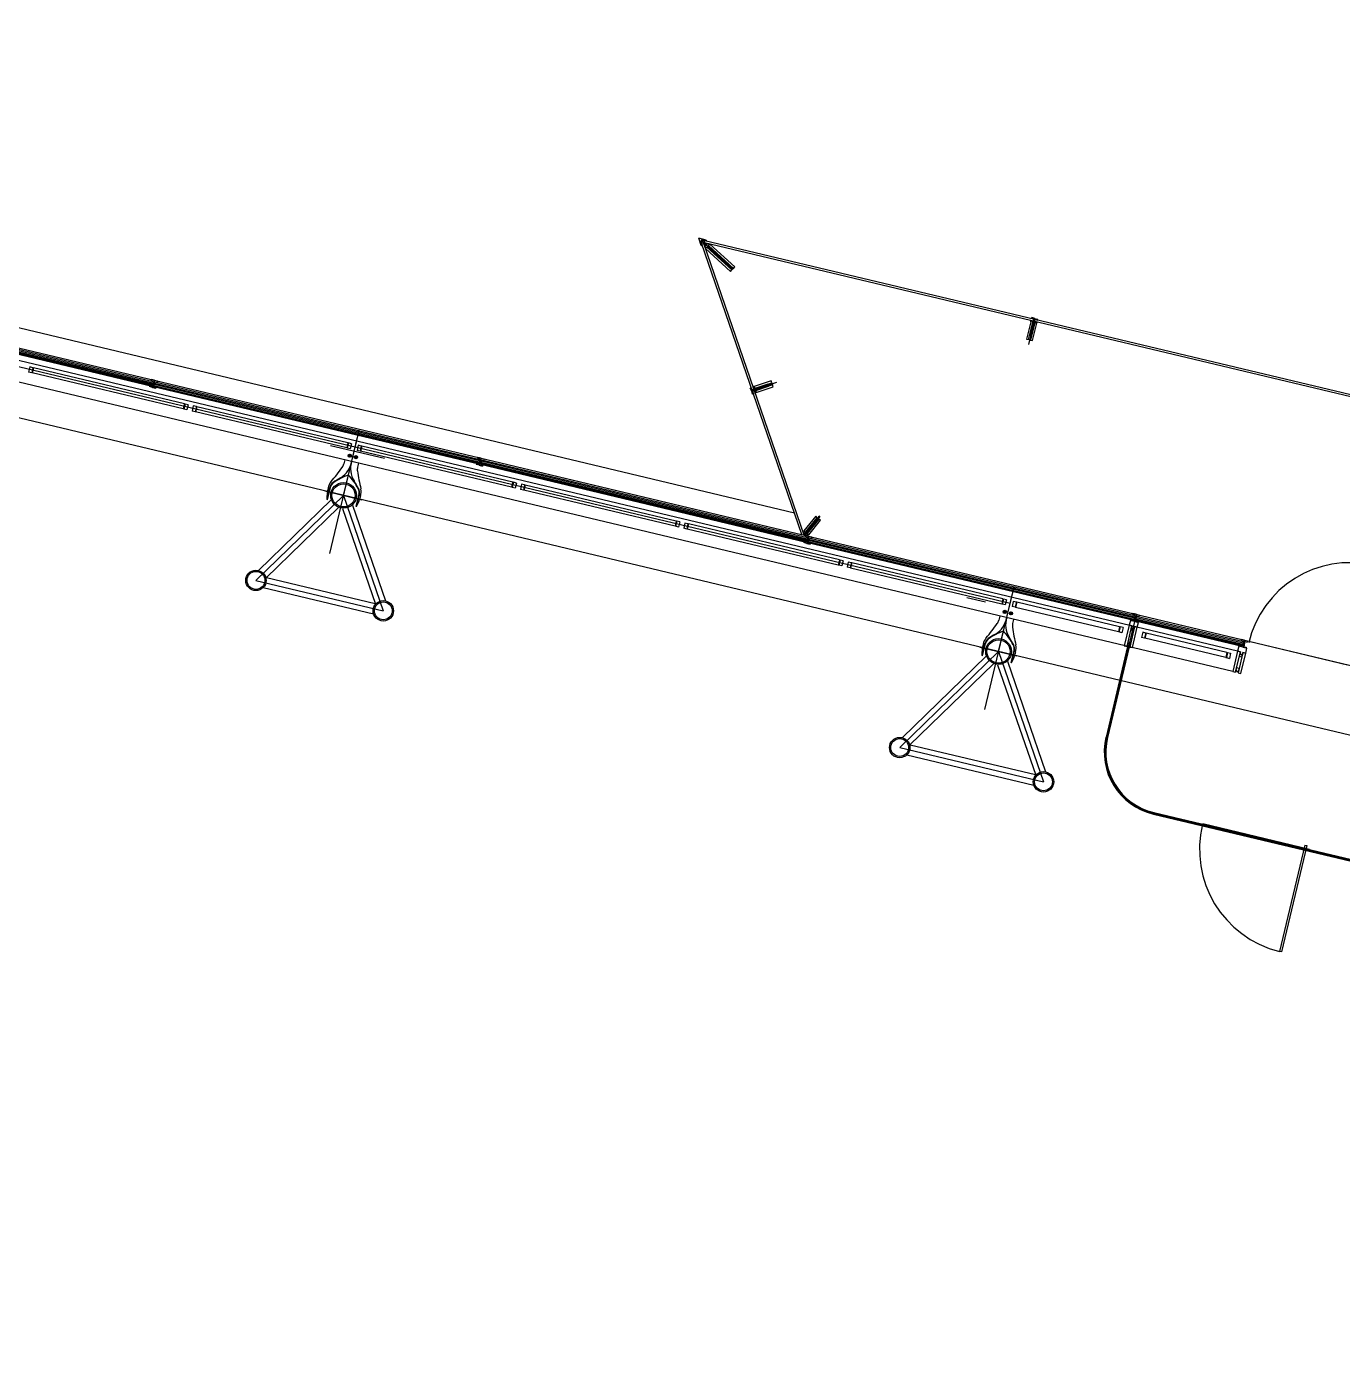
# Model space of a CAD drawing. Extents: x 809434 to 809707, y 818708 to 819364.
# Drawn here: x 809446.16 to 809458.65, y 819351.45 to 819364.15 of the extents above; entities that cross this region are included whole.
import ezdxf

# ---------------------------------------------------------------- set-up
doc = ezdxf.new("R2010")
doc.units = 0
for name, color, linetype in [('MAJ081__', 7, 'Continuous'), ('MAJ202__', 7, 'Continuous'), ('MAJ325__', 7, 'Continuous'), ('MAJ630_1', 7, 'Continuous'), ('MAJ630__', 7, 'Continuous'), ('MAJ640__', 7, 'Continuous'), ('MAJ640__1', 7, 'Continuous'), ('MAJ655__', 7, 'Continuous'), ('MMH040_B', 7, 'Continuous'), ('MMH053__', 7, 'Continuous'), ('MMH291__', 7, 'Continuous'), ('MMH292_C', 7, 'Continuous'), ('MMH294_S', 7, 'Continuous')]:
    doc.layers.add(name, color=color, linetype=linetype)

msp = doc.modelspace()

# ---------------------------------------------------------------- linework, layer by layer
at = {"layer": 'MAJ081__'}
for p, q in [((809452.566, 819362.071), (809452.542, 819362.14)), ((809452.613, 819362.123), (809452.542, 819362.14)), ((809452.605, 819362.076), (809452.561, 819362.116)), ((809452.572, 819362.084), (809452.561, 819362.116)), ((809452.566, 819362.071), (809452.575, 819362.074)), ((809452.612, 819362.083), (809452.567, 819362.124)), ((809452.601, 819362.116), (809452.567, 819362.124)), ((809453.522, 819359.324), (809452.569, 819362.093)), ((809452.59, 819362.09), (809452.572, 819362.084)), ((809453.544, 819359.318), (809452.59, 819362.09)), ((809452.597, 819362.097), (809452.601, 819362.116)), ((809461.997, 819359.855), (809452.597, 819362.097)), ((809462.012, 819359.872), (809452.601, 819362.116)), ((809452.608, 819362.069), (809452.605, 819362.076)), ((809452.613, 819362.123), (809452.611, 819362.113)), ((809452.619, 819362.081), (809452.612, 819362.083))]:
    msp.add_line(p, q, dxfattribs=at)
at = {"layer": 'MAJ202__'}
for p, q in [((809457.324, 819356.557), (809457.329, 819356.575)), ((809458.34, 819356.314), (809457.324, 819356.557)), ((809458.345, 819356.333), (809457.329, 819356.575)), ((809458.299, 819356.375), (809458.058, 819355.364)), ((809458.318, 819356.37), (809458.077, 819355.359)), ((809458.299, 819356.375), (809458.318, 819356.37)), ((809458.345, 819356.333), (809458.34, 819356.314)), ((809458.077, 819355.359), (809458.058, 819355.364))]:
    msp.add_line(p, q, dxfattribs=at)
msp.add_circle((809458.299, 819356.334), 0.0095, dxfattribs=at)
msp.add_arc((809458.299, 819356.334), 1, 166.215, 256.0172, dxfattribs=at)
at = {"layer": 'MAJ325__'}
msp.add_line((809456.681, 819358.499), (809456.608, 819358.195), dxfattribs=at)
at = {"layer": 'MAJ630_1'}
for p, q in [((809449.307, 819360.312), (809449.322, 819360.308)), ((809449.037, 819359.146), (809449.3, 819360.249)), ((809449.558, 819360.046), (809449.045, 819360.169)), ((809448.99, 819359.74), (809449.341, 819359.656)), ((809455.259, 819357.662), (809455.522, 819358.765)), ((809455.529, 819358.828), (809455.544, 819358.825)), ((809455.088, 819358.728), (809455.267, 819358.685)), ((809455.212, 819358.256), (809455.563, 819358.172))]:
    msp.add_line(p, q, dxfattribs=at)
for points in [[(809449.179, 819360.034), (809449.17, 819359.996)], [(809449.311, 819360.003), (809449.302, 819359.965)], [(809449.011, 819359.657), (809449.038, 819359.773)], [(809449.011, 819359.657), (809449.015, 819359.656), (809449.043, 819359.773)], [(809449.291, 819359.591), (809449.287, 819359.592), (809449.315, 819359.708)], [(809449.291, 819359.591), (809449.319, 819359.707)], [(809455.401, 819358.55), (809455.392, 819358.512)], [(809455.533, 819358.519), (809455.524, 819358.481)], [(809455.233, 819358.174), (809455.26, 819358.29)], [(809455.233, 819358.174), (809455.237, 819358.173), (809455.265, 819358.289)], [(809455.513, 819358.107), (809455.509, 819358.108), (809455.537, 819358.224)], [(809455.513, 819358.107), (809455.541, 819358.223)]]:
    msp.add_lwpolyline(points, dxfattribs=at)
for centre, radius in [((809449.315, 819360.31), 0.003), ((809449.227, 819360.074), 0.0155), ((809449.227, 819360.074), 0.0135), ((809449.227, 819360.074), 0.0042), ((809449.286, 819360.06), 0.0155), ((809449.286, 819360.06), 0.0135), ((809449.286, 819360.06), 0.0042), ((809455.537, 819358.826), 0.003), ((809455.449, 819358.59), 0.0155), ((809455.449, 819358.59), 0.0135), ((809455.449, 819358.59), 0.0042), ((809455.508, 819358.576), 0.0155), ((809455.508, 819358.576), 0.0135), ((809455.508, 819358.576), 0.0042)]:
    msp.add_circle(centre, radius, dxfattribs=at)
for centre, radius, start, end in [((809448.051, 819360.721), 1.34, 318.1619, 325.5092), ((809449.018, 819360.059), 0.231, 302.3565, 349.9104), ((809449.073, 819360.019), 0.1, 325.5092, 346.5877), ((809449.466, 819359.952), 0.231, 163.265, 210.8189), ((809449.466, 819359.952), 0.231, 163.265, 169.9104), ((809449.018, 819360.059), 0.231, 343.265, 349.9104), ((809449.399, 819359.941), 0.1, 166.5877, 187.6661), ((809450.628, 819360.107), 1.34, 187.6661, 195.0135), ((809449.349, 819359.679), 0.339, 164.8816, 183.727), ((809449.189, 819359.727), 0.172, 145.1916, 166.3126), ((809449.115, 819359.755), 0.0792, 125.6253, 166.5877), ((809449.115, 819359.755), 0.075, 125.6253, 166.5877), ((809449.064, 819359.814), 0.02, 138.1619, 145.1916), ((809449.4, 819359.359), 0.567, 117.4836, 125.6253), ((809449.4, 819359.359), 0.563, 109.2198, 125.6253), ((809449.129, 819359.879), 0.02, 297.4836, 308.9123), ((809448.809, 819359.499), 0.563, 27.5501, 43.9556), ((809449.286, 819359.842), 0.02, 204.2631, 215.6918), ((809448.809, 819359.499), 0.567, 27.5501, 35.6918), ((809448.999, 819359.763), 0.339, 329.4484, 348.2937), ((809449.242, 819359.725), 0.075, 346.5877, 27.5501), ((809449.242, 819359.725), 0.0792, 346.5877, 27.5501), ((809449.163, 819359.733), 0.172, 346.8628, 7.9838), ((809449.314, 819359.755), 0.02, 7.9838, 15.0135), ((809455.24, 819358.575), 0.231, 302.3565, 349.9104), ((809455.295, 819358.535), 0.1, 325.5092, 346.5877), ((809455.688, 819358.468), 0.231, 163.265, 210.8189), ((809455.688, 819358.468), 0.231, 163.265, 169.9104), ((809455.24, 819358.575), 0.231, 343.265, 349.9104), ((809454.273, 819359.238), 1.34, 318.1619, 325.5092), ((809455.622, 819357.875), 0.567, 117.4836, 125.6253), ((809455.622, 819357.875), 0.563, 109.2198, 125.6253), ((809455.351, 819358.396), 0.02, 297.4836, 308.9123), ((809455.031, 819358.016), 0.563, 27.5501, 43.9556), ((809455.621, 819358.458), 0.1, 166.5877, 187.6661), ((809456.85, 819358.623), 1.34, 187.6661, 195.0135), ((809455.571, 819358.196), 0.339, 164.8816, 183.727), ((809455.411, 819358.243), 0.172, 145.1916, 166.3126), ((809455.338, 819358.271), 0.0792, 125.6253, 166.5877), ((809455.338, 819358.271), 0.075, 125.6253, 166.5877), ((809455.286, 819358.33), 0.02, 138.1619, 145.1916), ((809455.508, 819358.358), 0.02, 204.2631, 215.6918), ((809455.031, 819358.016), 0.567, 27.5501, 35.6918), ((809455.464, 819358.241), 0.075, 346.5877, 27.5501), ((809455.464, 819358.241), 0.0792, 346.5877, 27.5501), ((809455.385, 819358.25), 0.172, 346.8628, 7.9838), ((809455.536, 819358.271), 0.02, 7.9838, 15.0135), ((809455.221, 819358.279), 0.339, 329.4484, 348.2937)]:
    msp.add_arc(centre, radius, start, end, dxfattribs=at)
at = {"layer": 'MAJ630__'}
for p, q in [((809453.451, 819359.529), (809434.075, 819364.15)), ((809434.497, 819363.86), (809483.218, 819352.242)), ((809457.614, 819358.022), (809434.844, 819363.452)), ((809447.35, 819360.732), (809444.246, 819361.473)), ((809447.36, 819360.776), (809444.256, 819361.516)), ((809455.696, 819361.347), (809455.698, 819361.358)), ((809455.725, 819361.34), (809455.696, 819361.347)), ((809455.72, 819361.352), (809455.698, 819361.358)), ((809455.702, 819361.376), (809455.705, 819361.386)), ((809455.724, 819361.371), (809455.702, 819361.376)), ((809455.734, 819361.379), (809455.705, 819361.386)), ((809455.72, 819361.352), (809455.724, 819361.371)), ((809455.725, 819361.34), (809455.734, 819361.379)), ((809455.725, 819361.34), (809455.734, 819361.379)), ((809455.725, 819361.34), (809455.754, 819361.333)), ((809455.734, 819361.379), (809455.763, 819361.372)), ((809455.735, 819361.349), (809455.739, 819361.367)), ((809455.735, 819361.349), (809455.756, 819361.344)), ((809455.739, 819361.367), (809455.761, 819361.362)), ((809455.754, 819361.333), (809455.756, 819361.344)), ((809455.761, 819361.362), (809455.763, 819361.372)), ((809447.342, 819360.797), (809447.339, 819360.785)), ((809447.361, 819360.78), (809447.339, 819360.785)), ((809447.371, 819360.79), (809447.342, 819360.797)), ((809447.371, 819360.79), (809447.355, 819360.723)), ((809447.371, 819360.79), (809447.355, 819360.723)), ((809447.371, 819360.79), (809447.4, 819360.784)), ((809447.4, 819360.784), (809447.397, 819360.771)), ((809447.328, 819360.738), (809447.326, 819360.73)), ((809447.355, 819360.723), (809447.326, 819360.73)), ((809447.35, 819360.732), (809447.328, 819360.738)), ((809447.361, 819360.78), (809447.35, 819360.732)), ((809447.355, 819360.723), (809447.384, 819360.716)), ((809447.375, 819360.776), (809447.364, 819360.729)), ((809450.453, 819359.992), (809447.364, 819360.729)), ((809447.364, 819360.729), (809447.386, 819360.724)), ((809447.375, 819360.776), (809447.397, 819360.771)), ((809450.463, 819360.036), (809447.375, 819360.773)), ((809447.386, 819360.724), (809447.384, 819360.716)), ((809453.041, 819360.72), (809453.032, 819360.717)), ((809453.042, 819360.689), (809453.032, 819360.717)), ((809453.049, 819360.699), (809453.041, 819360.72)), ((809453.079, 819360.702), (809453.042, 819360.689)), ((809453.079, 819360.702), (809453.042, 819360.689)), ((809453.042, 819360.689), (809453.051, 819360.66)), ((809453.067, 819360.705), (809453.049, 819360.699)), ((809453.061, 819360.663), (809453.051, 819360.66)), ((809453.072, 819360.691), (809453.054, 819360.685)), ((809453.054, 819360.685), (809453.061, 819360.663)), ((809453.07, 819360.73), (809453.059, 819360.726)), ((809453.067, 819360.705), (809453.059, 819360.726)), ((809453.079, 819360.702), (809453.07, 819360.73)), ((809453.072, 819360.691), (809453.079, 819360.67)), ((809453.079, 819360.702), (809453.089, 819360.673)), ((809453.089, 819360.673), (809453.079, 819360.67)), ((809450.445, 819360.057), (809450.442, 819360.045)), ((809450.464, 819360.04), (809450.442, 819360.045)), ((809450.475, 819360.05), (809450.445, 819360.057)), ((809450.464, 819360.04), (809450.453, 819359.992)), ((809450.475, 819360.05), (809450.458, 819359.983)), ((809450.475, 819360.05), (809450.458, 819359.983)), ((809450.479, 819360.036), (809450.468, 819359.989)), ((809450.475, 819360.05), (809450.504, 819360.043)), ((809453.574, 819359.294), (809450.478, 819360.033)), ((809450.479, 819360.036), (809450.501, 819360.031)), ((809450.504, 819360.043), (809450.501, 819360.031)), ((809450.431, 819359.998), (809450.429, 819359.99)), ((809450.458, 819359.983), (809450.429, 819359.99)), ((809450.453, 819359.992), (809450.431, 819359.998)), ((809450.458, 819359.983), (809450.488, 819359.976)), ((809453.564, 819359.25), (809450.468, 819359.989)), ((809450.468, 819359.989), (809450.489, 819359.984)), ((809450.489, 819359.984), (809450.488, 819359.976)), ((809453.556, 819359.316), (809453.553, 819359.303)), ((809453.575, 819359.298), (809453.553, 819359.303)), ((809453.586, 819359.309), (809453.556, 819359.316)), ((809453.575, 819359.298), (809453.564, 819359.25)), ((809453.586, 819359.309), (809453.569, 819359.241)), ((809453.586, 819359.309), (809453.569, 819359.241)), ((809453.59, 819359.294), (809453.579, 819359.247)), ((809453.586, 819359.309), (809453.615, 819359.302)), ((809456.685, 819358.552), (809453.589, 819359.291)), ((809453.59, 819359.294), (809453.612, 819359.289)), ((809453.615, 819359.302), (809453.612, 819359.289)), ((809453.542, 819359.256), (809453.54, 819359.248)), ((809453.569, 819359.241), (809453.54, 819359.248)), ((809453.564, 819359.25), (809453.542, 819359.256)), ((809453.569, 819359.241), (809453.599, 819359.234)), ((809456.675, 819358.509), (809453.579, 819359.247)), ((809453.579, 819359.247), (809453.6, 819359.242)), ((809453.6, 819359.242), (809453.599, 819359.234)), ((809456.653, 819358.514), (809456.651, 819358.506)), ((809456.653, 819358.514), (809456.651, 819358.506)), ((809456.653, 819358.514), (809456.651, 819358.506)), ((809456.681, 819358.499), (809456.651, 819358.506)), ((809456.681, 819358.499), (809456.651, 819358.506)), ((809456.681, 819358.499), (809456.651, 819358.506)), ((809456.675, 819358.509), (809456.653, 819358.514)), ((809456.675, 819358.509), (809456.653, 819358.514)), ((809456.675, 819358.509), (809456.653, 819358.514)), ((809456.667, 819358.574), (809456.664, 819358.561)), ((809456.667, 819358.574), (809456.664, 819358.561)), ((809456.667, 819358.574), (809456.664, 819358.561)), ((809456.686, 819358.556), (809456.664, 819358.561)), ((809456.686, 819358.556), (809456.664, 819358.561)), ((809456.686, 819358.556), (809456.664, 819358.561)), ((809456.697, 819358.567), (809456.667, 819358.574)), ((809456.697, 819358.567), (809456.667, 819358.574)), ((809456.697, 819358.567), (809456.667, 819358.574)), ((809456.686, 819358.556), (809456.675, 819358.509)), ((809456.686, 819358.556), (809456.675, 819358.509)), ((809456.686, 819358.556), (809456.675, 819358.509)), ((809456.697, 819358.567), (809456.681, 819358.499)), ((809456.697, 819358.567), (809456.681, 819358.499)), ((809456.697, 819358.567), (809456.681, 819358.499)), ((809456.697, 819358.567), (809456.681, 819358.499)), ((809456.697, 819358.567), (809456.681, 819358.499)), ((809456.697, 819358.567), (809456.681, 819358.499)), ((809456.681, 819358.499), (809456.71, 819358.492)), ((809456.681, 819358.499), (809456.71, 819358.492)), ((809456.681, 819358.499), (809456.71, 819358.492)), ((809456.701, 819358.552), (809456.69, 819358.505)), ((809456.701, 819358.552), (809456.69, 819358.505)), ((809456.701, 819358.552), (809456.69, 819358.505)), ((809456.69, 819358.505), (809456.711, 819358.5)), ((809456.69, 819358.505), (809456.711, 819358.5)), ((809456.69, 819358.505), (809456.711, 819358.5)), ((809456.69, 819358.505), (809457.705, 819358.263)), ((809456.697, 819358.567), (809456.726, 819358.56)), ((809456.697, 819358.567), (809456.726, 819358.56)), ((809456.697, 819358.567), (809456.726, 819358.56)), ((809456.7, 819358.549), (809457.716, 819358.307)), ((809456.701, 819358.552), (809456.723, 819358.547)), ((809456.701, 819358.552), (809456.723, 819358.547)), ((809456.701, 819358.552), (809456.723, 819358.547)), ((809456.711, 819358.5), (809456.71, 819358.492)), ((809456.711, 819358.5), (809456.71, 819358.492)), ((809456.711, 819358.5), (809456.71, 819358.492)), ((809456.726, 819358.56), (809456.723, 819358.547)), ((809456.726, 819358.56), (809456.723, 819358.547)), ((809456.726, 819358.56), (809456.723, 819358.547)), ((809457.683, 819358.268), (809457.682, 819358.261)), ((809457.683, 819358.268), (809457.682, 819358.261)), ((809457.711, 819358.254), (809457.682, 819358.261)), ((809457.711, 819358.254), (809457.682, 819358.261)), ((809457.705, 819358.263), (809457.683, 819358.268)), ((809457.705, 819358.263), (809457.683, 819358.268)), ((809457.698, 819358.328), (809457.695, 819358.315)), ((809457.698, 819358.328), (809457.695, 819358.315)), ((809457.717, 819358.31), (809457.695, 819358.315)), ((809457.717, 819358.31), (809457.695, 819358.315)), ((809457.727, 819358.321), (809457.698, 819358.328)), ((809457.727, 819358.321), (809457.698, 819358.328)), ((809457.717, 819358.31), (809457.705, 819358.263)), ((809457.717, 819358.31), (809457.705, 819358.263)), ((809457.727, 819358.321), (809457.711, 819358.254)), ((809457.727, 819358.321), (809457.711, 819358.254)), ((809457.727, 819358.321), (809457.711, 819358.254)), ((809457.727, 819358.321), (809457.711, 819358.254)), ((809457.711, 819358.254), (809457.74, 819358.247)), ((809457.711, 819358.254), (809457.74, 819358.247)), ((809457.731, 819358.307), (809457.72, 819358.259)), ((809457.731, 819358.307), (809457.72, 819358.259)), ((809457.72, 819358.259), (809457.742, 819358.254)), ((809457.72, 819358.259), (809457.742, 819358.254)), ((809457.727, 819358.321), (809457.756, 819358.314)), ((809457.727, 819358.321), (809457.756, 819358.314)), ((809457.731, 819358.307), (809457.753, 819358.301)), ((809457.731, 819358.307), (809457.753, 819358.301)), ((809457.742, 819358.254), (809457.74, 819358.247)), ((809457.742, 819358.254), (809457.74, 819358.247)), ((809457.756, 819358.314), (809457.753, 819358.301)), ((809457.756, 819358.314), (809457.753, 819358.301)), ((809457.766, 819358.312), (809458.706, 819358.088))]:
    msp.add_line(p, q, dxfattribs=at)
for points in [[(809456.677, 819358.429), (809456.682, 819358.45), (809456.708, 819358.444), (809456.719, 819358.49), (809456.642, 819358.509), (809456.631, 819358.463), (809456.657, 819358.456), (809456.652, 819358.435)], [(809456.677, 819358.429), (809456.677, 819358.429), (809456.682, 819358.45), (809456.682, 819358.45)], [(809457.707, 819358.183), (809457.712, 819358.205), (809457.739, 819358.198), (809457.75, 819358.244), (809457.672, 819358.263), (809457.661, 819358.217), (809457.687, 819358.211), (809457.682, 819358.189)], [(809457.707, 819358.183), (809457.707, 819358.183), (809457.712, 819358.205), (809457.712, 819358.205)]]:
    msp.add_lwpolyline(points, close=True, dxfattribs=at)
for points in [[(809456.616, 819358.261), (809456.411, 819357.401)], [(809456.623, 819358.259), (809456.418, 819357.399)], [(809456.63, 819358.257), (809456.426, 819357.398)], [(809456.861, 819356.669), (809458.805, 819356.206)], [(809456.863, 819356.677), (809458.806, 819356.213)], [(809456.864, 819356.684), (809458.808, 819356.22)]]:
    msp.add_lwpolyline(points, dxfattribs=at)
for radius in [0.608, 0.6, 0.593]:
    msp.add_arc((809457.002, 819357.26), radius, 166.5877, 256.5877, dxfattribs=at)
at = {"layer": 'MAJ640__'}
for p, q in [((809457.661, 819358.217), (809434.537, 819363.731)), ((809447.352, 819360.743), (809444.248, 819361.483)), ((809447.352, 819360.742), (809444.248, 819361.482)), ((809447.354, 819360.753), (809444.25, 819361.493)), ((809447.357, 819360.764), (809444.253, 819361.504)), ((809450.455, 819360.002), (809447.366, 819360.739)), ((809450.455, 819360.003), (809447.367, 819360.739)), ((809450.458, 819360.012), (809447.369, 819360.749)), ((809450.461, 819360.024), (809447.372, 819360.761)), ((809453.572, 819359.282), (809450.475, 819360.021)), ((809453.566, 819359.26), (809450.47, 819359.999)), ((809453.566, 819359.261), (809450.47, 819359.999)), ((809453.569, 819359.271), (809450.472, 819360.009)), ((809456.68, 819358.529), (809453.583, 819359.267)), ((809456.683, 819358.54), (809453.586, 819359.279)), ((809456.677, 819358.518), (809453.581, 819359.257)), ((809456.678, 819358.519), (809453.581, 819359.257)), ((809456.692, 819358.516), (809457.708, 819358.273)), ((809456.692, 819358.515), (809457.708, 819358.273)), ((809456.694, 819358.525), (809457.71, 819358.283)), ((809456.697, 819358.537), (809457.713, 819358.295))]:
    msp.add_line(p, q, dxfattribs=at)
at = {"layer": 'MAJ640__1'}
for p, q in [((809455.499, 819358.671), (809434.158, 819363.76)), ((809483.75, 819351.451), (809434.972, 819363.083)), ((809452.865, 819361.847), (809452.564, 819362.12)), ((809452.872, 819361.854), (809452.858, 819361.84)), ((809455.734, 819361.379), (809455.675, 819361.13)), ((809455.724, 819361.371), (809455.739, 819361.367)), ((809455.695, 819361.172), (809455.676, 819361.177)), ((809453.042, 819360.689), (809453.283, 819360.772)), ((809453.054, 819360.685), (809453.049, 819360.699)), ((809453.237, 819360.766), (809453.243, 819360.747)), ((809449.168, 819359.697), (809449.315, 819360.31)), ((809451.045, 819359.914), (809464.585, 819356.686)), ((809453.545, 819359.318), (809453.696, 819359.504)), ((809453.684, 819359.472), (809453.668, 819359.485)), ((809453.692, 819359.483), (809453.677, 819359.496)), ((809455.39, 819358.214), (809455.537, 819358.826))]:
    msp.add_line(p, q, dxfattribs=at)
at = {"layer": 'MAJ655__'}
for points in [[(809452.6, 819362.06), (809452.627, 819362.09), (809452.64, 819362.078), (809452.613, 819362.048)], [(809452.62, 819362.055), (809452.607, 819362.041), (809452.845, 819361.825), (809452.858, 819361.84)], [(809452.634, 819362.07), (809452.62, 819362.055), (809452.828, 819361.867), (809452.842, 819361.881)], [(809452.647, 819362.085), (809452.634, 819362.07), (809452.872, 819361.854), (809452.885, 819361.869)], [(809455.715, 819361.342), (809455.696, 819361.347), (809455.656, 819361.181), (809455.676, 819361.177)], [(809455.734, 819361.338), (809455.715, 819361.342), (809455.685, 819361.216), (809455.704, 819361.211)], [(809455.754, 819361.333), (809455.734, 819361.338), (809455.695, 819361.172), (809455.714, 819361.168)], [(809453.07, 819360.73), (809453.076, 819360.711), (809453.237, 819360.766), (809453.23, 819360.785)], [(809453.076, 819360.711), (809453.083, 819360.692), (809453.206, 819360.734), (809453.199, 819360.753)], [(809453.083, 819360.692), (809453.089, 819360.673), (809453.25, 819360.729), (809453.243, 819360.747)], [(809453.54, 819359.36), (809453.556, 819359.348), (809453.668, 819359.485), (809453.653, 819359.498)], [(809453.556, 819359.348), (809453.571, 819359.335), (809453.658, 819359.441), (809453.643, 819359.454)], [(809453.571, 819359.335), (809453.587, 819359.322), (809453.699, 819359.46), (809453.684, 819359.472)], [(809453.568, 819359.315), (809453.537, 819359.34), (809453.548, 819359.354), (809453.579, 819359.329)]]:
    msp.add_lwpolyline(points, close=True, dxfattribs=at)
at = {"layer": 'MMH040_B'}
for points in [[(809456.611, 819358.262), (809456.657, 819358.456), (809456.631, 819358.463), (809456.584, 819358.268)], [(809456.662, 819358.25), (809456.708, 819358.444), (809456.682, 819358.45), (809456.636, 819358.256)], [(809456.672, 819358.407), (809456.677, 819358.429), (809456.652, 819358.435), (809456.647, 819358.413)], [(809456.633, 819358.267), (809456.635, 819358.277), (809456.64, 819358.275), (809456.646, 819358.297), (809456.62, 819358.303), (809456.615, 819358.281), (809456.621, 819358.28), (809456.619, 819358.27)], [(809457.641, 819358.016), (809457.687, 819358.211), (809457.661, 819358.217), (809457.614, 819358.022)], [(809457.692, 819358.004), (809457.739, 819358.198), (809457.712, 819358.205), (809457.666, 819358.01)], [(809457.702, 819358.162), (809457.707, 819358.183), (809457.682, 819358.189), (809457.677, 819358.168)], [(809457.663, 819358.021), (809457.665, 819358.031), (809457.671, 819358.03), (809457.676, 819358.051), (809457.651, 819358.057), (809457.645, 819358.036), (809457.651, 819358.034), (809457.649, 819358.025)]]:
    msp.add_lwpolyline(points, close=True, dxfattribs=at)
at = {"layer": 'MMH053__'}
msp.add_arc((809458.725, 819358.073), 0.984, 76.9817, 166.9806, dxfattribs=at)
at = {"layer": 'MMH291__'}
for p, q in [((809449.168, 819359.697), (809448.336, 819358.889)), ((809449.051, 819359.653), (809448.361, 819358.983)), ((809449.168, 819359.697), (809449.546, 819358.6)), ((809449.12, 819359.581), (809448.431, 819358.911)), ((809449.159, 819359.572), (809449.472, 819358.663)), ((809449.253, 819359.604), (809449.566, 819358.695)), ((809448.336, 819358.889), (809449.546, 819358.6)), ((809448.436, 819358.916), (809449.469, 819358.67)), ((809448.405, 819358.821), (809449.454, 819358.571)), ((809455.39, 819358.214), (809454.451, 819357.301)), ((809455.273, 819358.169), (809454.476, 819357.394)), ((809455.39, 819358.214), (809455.817, 819356.975)), ((809455.475, 819358.121), (809455.837, 819357.07)), ((809455.342, 819358.097), (809454.545, 819357.323)), ((809455.381, 819358.088), (809455.743, 819357.037)), ((809454.451, 819357.301), (809455.817, 819356.975)), ((809454.52, 819357.233), (809455.725, 819356.945)), ((809454.551, 819357.328), (809455.74, 819357.045))]:
    msp.add_line(p, q, dxfattribs=at)
for centre, radius in [((809449.168, 819359.697), 0.122), ((809449.168, 819359.697), 0.11), ((809448.336, 819358.889), 0.0969), ((809448.336, 819358.889), 0.0849), ((809449.546, 819358.6), 0.0969), ((809449.546, 819358.6), 0.0849), ((809455.39, 819358.214), 0.122), ((809455.39, 819358.214), 0.11), ((809454.451, 819357.301), 0.0969), ((809454.451, 819357.301), 0.0849), ((809455.817, 819356.975), 0.0969), ((809455.817, 819356.975), 0.0849)]:
    msp.add_circle(centre, radius, dxfattribs=at)
at = {"layer": 'MMH292_C'}
msp.add_line((809458.655, 819358.083), (809458.655, 819358.083), dxfattribs=at)
at = {"layer": 'MMH294_S'}
for p, q in [((809446.189, 819360.917), (809446.177, 819360.868)), ((809446.218, 819360.91), (809446.189, 819360.917)), ((809446.218, 819360.91), (809446.207, 819360.861)), ((809446.207, 819360.861), (809446.177, 819360.868)), ((809446.212, 819360.862), (809446.207, 819360.863)), ((809446.223, 819360.908), (809446.211, 819360.86)), ((809447.646, 819360.518), (809446.211, 819360.86)), ((809446.223, 819360.907), (809446.218, 819360.908)), ((809447.658, 819360.566), (809446.223, 819360.908)), ((809447.658, 819360.566), (809447.646, 819360.518)), ((809447.663, 819360.565), (809447.651, 819360.516)), ((809447.662, 819360.563), (809447.658, 819360.564)), ((809447.692, 819360.558), (809447.663, 819360.565)), ((809447.692, 819360.558), (809447.68, 819360.51)), ((809447.741, 819360.547), (809447.729, 819360.498)), ((809447.77, 819360.54), (809447.741, 819360.547)), ((809447.77, 819360.54), (809447.758, 819360.491)), ((809447.775, 819360.538), (809447.763, 819360.49)), ((809447.774, 819360.536), (809447.769, 819360.538)), ((809449.21, 819360.196), (809447.775, 819360.538)), ((809447.652, 819360.518), (809447.647, 819360.52)), ((809447.68, 819360.51), (809447.651, 819360.516)), ((809447.758, 819360.491), (809447.729, 819360.498)), ((809447.764, 819360.492), (809447.759, 819360.493)), ((809449.198, 819360.148), (809447.763, 819360.49)), ((809449.21, 819360.196), (809449.198, 819360.148)), ((809449.203, 819360.148), (809449.199, 819360.15)), ((809449.215, 819360.195), (809449.203, 819360.146)), ((809449.214, 819360.193), (809449.209, 819360.194)), ((809449.244, 819360.188), (809449.215, 819360.195)), ((809449.244, 819360.188), (809449.232, 819360.139)), ((809449.308, 819360.173), (809449.296, 819360.124)), ((809449.337, 819360.166), (809449.308, 819360.173)), ((809449.337, 819360.166), (809449.325, 819360.117)), ((809449.342, 819360.165), (809449.33, 819360.116)), ((809449.341, 819360.163), (809449.336, 819360.164)), ((809450.777, 819359.823), (809449.342, 819360.165)), ((809449.232, 819360.139), (809449.203, 819360.146)), ((809449.325, 819360.117), (809449.296, 819360.124)), ((809449.33, 819360.118), (809449.326, 819360.119)), ((809450.765, 819359.774), (809449.33, 819360.116)), ((809450.777, 819359.823), (809450.765, 819359.774)), ((809450.77, 819359.775), (809450.765, 819359.776)), ((809450.781, 819359.821), (809450.77, 819359.773)), ((809450.799, 819359.766), (809450.77, 819359.773)), ((809450.781, 819359.82), (809450.776, 819359.821)), ((809450.811, 819359.814), (809450.781, 819359.821)), ((809450.811, 819359.814), (809450.799, 819359.766)), ((809450.859, 819359.803), (809450.848, 819359.754)), ((809450.888, 819359.796), (809450.859, 819359.803)), ((809450.888, 819359.796), (809450.877, 819359.747)), ((809450.893, 819359.795), (809450.882, 819359.746)), ((809450.893, 819359.793), (809450.888, 819359.794)), ((809452.328, 819359.453), (809450.893, 819359.795)), ((809450.877, 819359.747), (809450.848, 819359.754)), ((809450.882, 819359.748), (809450.877, 819359.749)), ((809452.317, 819359.404), (809450.882, 819359.746)), ((809452.328, 819359.453), (809452.317, 819359.404)), ((809452.322, 819359.405), (809452.317, 819359.406)), ((809452.333, 819359.451), (809452.322, 819359.403)), ((809452.351, 819359.396), (809452.322, 819359.403)), ((809452.333, 819359.449), (809452.328, 819359.451)), ((809452.362, 819359.444), (809452.333, 819359.451)), ((809452.362, 819359.444), (809452.351, 819359.396)), ((809452.411, 819359.433), (809452.399, 819359.384)), ((809452.44, 819359.426), (809452.411, 819359.433)), ((809452.44, 819359.426), (809452.429, 819359.377)), ((809452.445, 819359.425), (809452.433, 819359.376)), ((809452.445, 819359.423), (809452.44, 819359.424)), ((809453.88, 819359.083), (809452.445, 819359.425)), ((809452.429, 819359.377), (809452.399, 819359.384)), ((809452.434, 819359.378), (809452.429, 819359.379)), ((809453.868, 819359.034), (809452.433, 819359.376)), ((809453.88, 819359.083), (809453.868, 819359.034)), ((809453.874, 819359.035), (809453.869, 819359.036)), ((809453.885, 819359.081), (809453.873, 819359.033)), ((809453.902, 819359.026), (809453.873, 819359.033)), ((809453.884, 819359.079), (809453.88, 819359.081)), ((809453.914, 819359.074), (809453.885, 819359.081)), ((809453.914, 819359.074), (809453.902, 819359.026)), ((809453.963, 819359.063), (809453.951, 819359.014)), ((809453.98, 819359.007), (809453.951, 819359.014)), ((809453.992, 819359.056), (809453.963, 819359.063)), ((809453.992, 819359.056), (809453.98, 819359.007)), ((809453.986, 819359.008), (809453.981, 819359.009)), ((809453.997, 819359.055), (809453.985, 819359.006)), ((809455.42, 819358.664), (809453.985, 819359.006)), ((809453.996, 819359.053), (809453.991, 819359.054)), ((809455.432, 819358.713), (809453.997, 819359.055)), ((809455.432, 819358.713), (809455.42, 819358.664)), ((809455.425, 819358.665), (809455.421, 819358.666)), ((809455.437, 819358.711), (809455.425, 819358.663)), ((809455.454, 819358.656), (809455.425, 819358.663)), ((809455.436, 819358.709), (809455.431, 819358.711)), ((809455.466, 819358.704), (809455.437, 819358.711)), ((809455.466, 819358.704), (809455.454, 819358.656)), ((809455.53, 819358.689), (809455.518, 819358.641)), ((809455.547, 819358.634), (809455.518, 819358.641)), ((809455.559, 819358.682), (809455.53, 819358.689)), ((809455.559, 819358.682), (809455.547, 819358.634)), ((809455.552, 819358.634), (809455.548, 819358.636)), ((809455.564, 819358.681), (809455.552, 819358.632)), ((809456.528, 819358.4), (809455.552, 819358.632)), ((809455.563, 819358.679), (809455.558, 819358.68)), ((809456.54, 819358.448), (809455.564, 819358.681)), ((809456.54, 819358.448), (809456.528, 819358.4)), ((809456.534, 819358.4), (809456.529, 819358.402)), ((809456.545, 819358.447), (809456.533, 819358.399)), ((809456.562, 819358.392), (809456.533, 819358.399)), ((809456.544, 819358.445), (809456.539, 819358.446)), ((809456.574, 819358.44), (809456.545, 819358.447)), ((809456.574, 819358.44), (809456.562, 819358.392)), ((809456.759, 819358.396), (809456.747, 819358.347)), ((809456.788, 819358.389), (809456.759, 819358.396)), ((809456.788, 819358.389), (809456.776, 819358.341)), ((809456.793, 819358.388), (809456.781, 819358.339)), ((809456.792, 819358.386), (809456.787, 819358.387)), ((809457.56, 819358.205), (809456.793, 819358.388)), ((809456.776, 819358.341), (809456.747, 819358.347)), ((809456.782, 819358.341), (809456.777, 819358.342)), ((809457.549, 819358.156), (809456.781, 819358.339)), ((809457.56, 819358.205), (809457.549, 819358.156)), ((809457.549, 819358.158), (809457.554, 819358.157)), ((809457.565, 819358.204), (809457.554, 819358.155)), ((809457.554, 819358.155), (809457.583, 819358.148)), ((809457.56, 819358.203), (809457.565, 819358.202)), ((809457.565, 819358.204), (809457.594, 819358.197)), ((809457.594, 819358.197), (809457.583, 819358.148))]:
    msp.add_line(p, q, dxfattribs=at)

doc.saveas('drawing.dxf')
